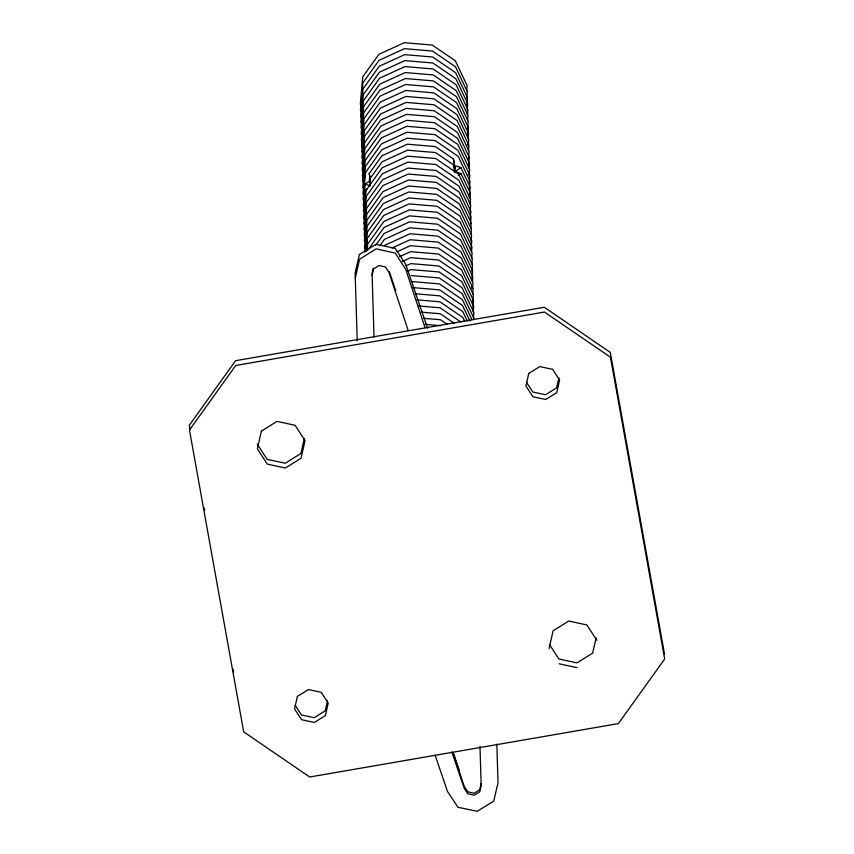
<?xml version="1.0" encoding="UTF-8"?>
<svg xmlns="http://www.w3.org/2000/svg" width="854" height="854" viewBox="0 0 854 854"><rect width="100%" height="100%" fill="white"/><g stroke="black" fill="none" stroke-linecap="round" stroke-linejoin="round"><path stroke-width="1.28" d="M360.996 128.068L363.462 100.708L379.592 78.205L405.052 66.58L433.031 68.96L456.025 84.695L467.875 109.579L467.405 114.788M361.712 151.948L364.178 124.599L380.297 102.085L405.757 90.46L433.736 92.84L456.73 108.575L468.579 133.459L468.109 138.668M361.882 157.926L364.348 130.566L380.478 108.063L405.938 96.438L433.917 98.808L456.911 114.543L468.761 139.426L468.291 144.636M362.598 181.806L365.064 154.446L381.183 131.943L406.643 120.318L434.622 122.688L457.616 138.433L469.465 163.306L468.995 168.526M362.769 187.773L365.234 160.413L381.364 137.91L406.824 126.285L434.803 128.666L457.797 144.401L469.647 169.284L469.177 174.494M369.942 180.824L365.245 184.133L363.302 205.686L364.402 207.992M363.484 211.653L365.427 190.1L367.305 188.777M364.37 241.511L366.836 214.151L382.955 191.648L408.415 180.023L436.394 182.404L459.388 198.139L471.237 223.011L470.767 228.231M364.839 252.154L367.188 226.096L383.307 203.583L408.767 191.969L436.746 194.338L459.74 210.073L471.589 234.957L471.002 241.468M365.597 251.61L367.359 232.064L383.489 209.561L408.949 197.936L436.928 200.316L459.922 216.051L471.771 240.924L470.949 250.051M366.366 251.065L367.54 238.031L383.67 215.528L409.13 203.903L437.099 206.284L460.092 222.019L471.952 246.902L471.483 252.111M367.135 250.521L367.722 244.009L383.841 221.496L409.301 209.881L437.28 212.251L460.274 227.986L472.123 252.869L471.654 258.079M466.69 90.908L467.159 85.688L455.31 60.815L432.316 45.07L404.337 42.7L378.877 54.325L362.758 76.828L360.292 104.188L361.423 106.558M466.754 98.178L467.341 91.666L455.492 66.783L432.498 51.048L404.518 48.667L379.059 60.292L362.929 82.795L360.463 110.155L361.594 112.525M466.7 106.75L467.522 97.634L455.662 72.75L432.668 57.015L404.7 54.645L379.24 66.26L363.11 88.773L360.644 116.133L361.776 118.503M467.106 110.113L467.693 103.601L455.844 78.728L432.85 62.982L404.871 60.613L379.411 72.238L363.292 94.741L360.826 122.101L361.947 124.47M467.576 120.756L468.045 115.546L456.196 90.663L433.202 74.928L405.223 72.558L379.763 84.172L363.644 106.686L361.178 134.035L362.309 136.405M467.522 129.328L468.227 121.514L456.378 96.63L433.384 80.895L405.404 78.525L379.945 90.15L363.815 112.653L361.349 140.013L362.48 142.383M467.586 136.608L468.408 127.492L456.548 102.608L433.554 86.873L405.586 84.493L380.126 96.118L363.996 118.621L361.53 145.981L362.662 148.35M467.522 145.18L467.757 142.575M468.462 150.614L468.931 145.393L457.082 120.521L434.088 104.786L406.109 102.405L380.649 114.03L364.53 136.533L362.064 163.893L363.196 166.263M468.408 159.186L469.113 151.371L457.264 126.488L434.27 110.753L406.291 108.373L380.831 119.998L364.701 142.501L362.235 169.861L363.366 172.23M468.472 166.455L469.294 157.339L457.434 132.455L434.44 116.72L406.472 114.351L381.012 125.965L364.882 148.479L362.416 175.839L363.548 178.208M468.408 175.038L468.643 172.433M469.23 181.763L469.817 175.251L457.968 150.368L434.974 134.633L406.995 132.263L381.535 143.878L365.416 166.391L362.95 193.751L364.082 196.121M469.294 189.044L469.999 181.219L458.15 156.346L435.156 140.6L407.177 138.231L381.717 149.856L365.587 172.359L363.121 199.719L364.252 202.088M469.262 197.338L470.18 187.197L460.84 167.587L455.022 165.601L455.203 171.569L461.021 173.565L470.351 193.164L469.892 198.235M470.063 204.341L470.533 199.131L458.683 174.248L435.689 158.513L407.71 156.143L382.25 167.768L366.12 190.271L363.655 217.631L364.786 220.001M470.116 211.621L470.703 205.109L458.854 180.226L435.86 164.491L407.881 162.111L382.421 173.736L366.302 196.239L363.836 223.599L364.968 225.968M470.18 218.891L470.885 211.077L459.036 186.193L436.042 170.458L408.063 168.078L382.603 179.703L366.473 202.217L364.007 229.566L365.138 231.936M470.479 223.556L471.066 217.044L459.206 192.161L436.213 176.426L408.244 174.056L382.784 185.681L366.654 208.184L364.188 235.544L365.32 237.914M470.949 234.199L471.419 228.989L459.569 204.106L436.575 188.371L408.596 185.991L383.136 197.616L367.006 220.118L364.541 247.479L365.672 249.848M471.835 264.046L472.305 258.837L460.455 233.964L437.461 218.218L409.482 215.848L384.022 227.474L367.893 249.976M471.888 271.326L472.475 264.815L460.626 239.931L437.632 224.196L409.653 221.816L384.193 233.441L375.749 245.226M471.835 279.898L472.657 270.782L460.808 245.899L437.814 230.164L409.835 227.794L384.375 239.408L379.763 245.845M471.782 288.481L472.016 285.876M472.369 281.959L472.838 276.749L460.979 251.866L437.985 236.131L410.016 233.761L384.556 245.386M472.54 287.937L473.009 282.727L461.16 257.844L438.166 242.109L410.187 239.728L392.007 248.034M472.721 293.904L473.191 288.695L461.341 263.811L438.348 248.076L410.368 245.706L397.025 251.791M472.657 302.476L473.362 294.662L461.512 269.779L438.518 254.044L410.539 251.674L399.629 256.648M472.721 309.756L473.543 300.629L461.694 275.757L438.7 260.022L410.721 257.641L402.234 261.516M473.255 311.817L473.724 306.607L461.865 281.724L438.871 265.989L410.902 263.608L406.045 265.829M473.426 317.784L473.895 312.575L462.046 287.691L439.052 271.956L411.073 269.586L407.433 271.241M355.285 278.255L359.555 259.274L376.112 248.845L395.274 253.094L405.81 269.512L425.089 327.755M372.13 275.34L373.55 269.01L379.069 265.541L385.453 266.95L388.965 272.426L408.159 330.391M304.334 438.326L300.886 453.495L285.247 463.242L267.153 459.335L257.193 444.048M373.198 268.252L372.066 273.259L374.041 337.138M327.52 700.814L325.246 710.806L314.197 717.691L301.43 714.926L295.11 705.223M558.89 377.863L556.616 387.855L545.567 394.74L532.8 391.975L526.48 382.272M481.122 783.556L479.702 789.811L474.173 793.249L467.789 791.871L464.277 786.47L452.801 752.331M549.09 648.485L553.114 630.786L568.753 621.029L586.847 624.947L596.807 640.222M596.081 637.981L592.633 653.15L576.994 662.896L558.9 658.989L549.656 644.802M370.284 181.219L369.216 173.522L381.898 155.823L407.358 144.198L435.326 146.578L453.41 158.951L454.477 162.879M370.284 185.905L369.387 179.489L382.069 161.79L407.529 150.176L435.508 152.546L453.591 164.918L454.648 168.846M455.203 171.569L460.84 167.587M458.203 175.55L461.021 173.565M411.254 275.554L439.234 277.934L462.227 293.669L474.077 318.542M411.425 281.521L439.404 283.902L462.398 299.637L471.995 319.78M412.877 287.606L439.586 289.869L462.58 305.604L469.913 321.008M415.599 293.787L439.757 295.836L462.751 311.582L467.266 321.051M417.051 299.871L439.938 301.814L462.932 317.549L464.629 321.104M418.492 305.945L440.12 307.782L460.914 322.022M421.214 312.137L440.29 313.749L454.531 323.495M423.936 318.318L440.472 319.727L447.037 324.221M425.388 324.403L440.643 325.694M559.039 663.761L577.133 667.679M365.245 184.133L369.899 185.734M427.555 328.214L405.65 264.142L395.135 248.311L375.973 244.319L359.406 254.492L355.125 272.885L357.228 340.874M451.862 752.075L464.341 788.562L467.843 793.836L474.226 795.17L479.756 791.775L481.176 785.648L479.969 746.3M435.049 755.043L447.507 791.477L458.022 807.308L477.172 811.3L493.74 801.127L498.021 782.734L496.836 744.09M389.328 271.604L395.712 290.573M453.25 752.587L459.591 771.45M369.216 173.522L370.326 177.44M369.387 179.489L370.22 182.436M664.529 654.228L610.311 352.424L544.318 307.259L235.597 360.687L189.321 425.271L190.036 429.21M204.181 507.949L204.65 510.564M233.174 669.344L233.644 671.97M453.41 158.951L454.627 167.939M453.591 164.918L454.627 172.625M261.367 431.131L257.342 448.83L267.291 464.106L285.385 468.024L301.024 458.267L305.049 440.568L295.1 425.292L277.006 421.374L261.367 431.131M297.384 696.426L294.545 708.916L301.569 719.708L314.347 722.463L325.385 715.588L328.224 703.088L321.2 692.306L308.433 689.541L297.384 696.426M528.754 373.476L525.915 385.965L532.939 396.758L545.717 399.512L556.755 392.637L559.594 380.137L552.57 369.355L539.803 366.59L528.754 373.476M235.736 365.469L189.471 430.053L243.689 731.857L309.682 777.012L618.403 723.594L664.679 659L610.45 357.196L544.457 312.041L235.736 365.469"/></g></svg>
